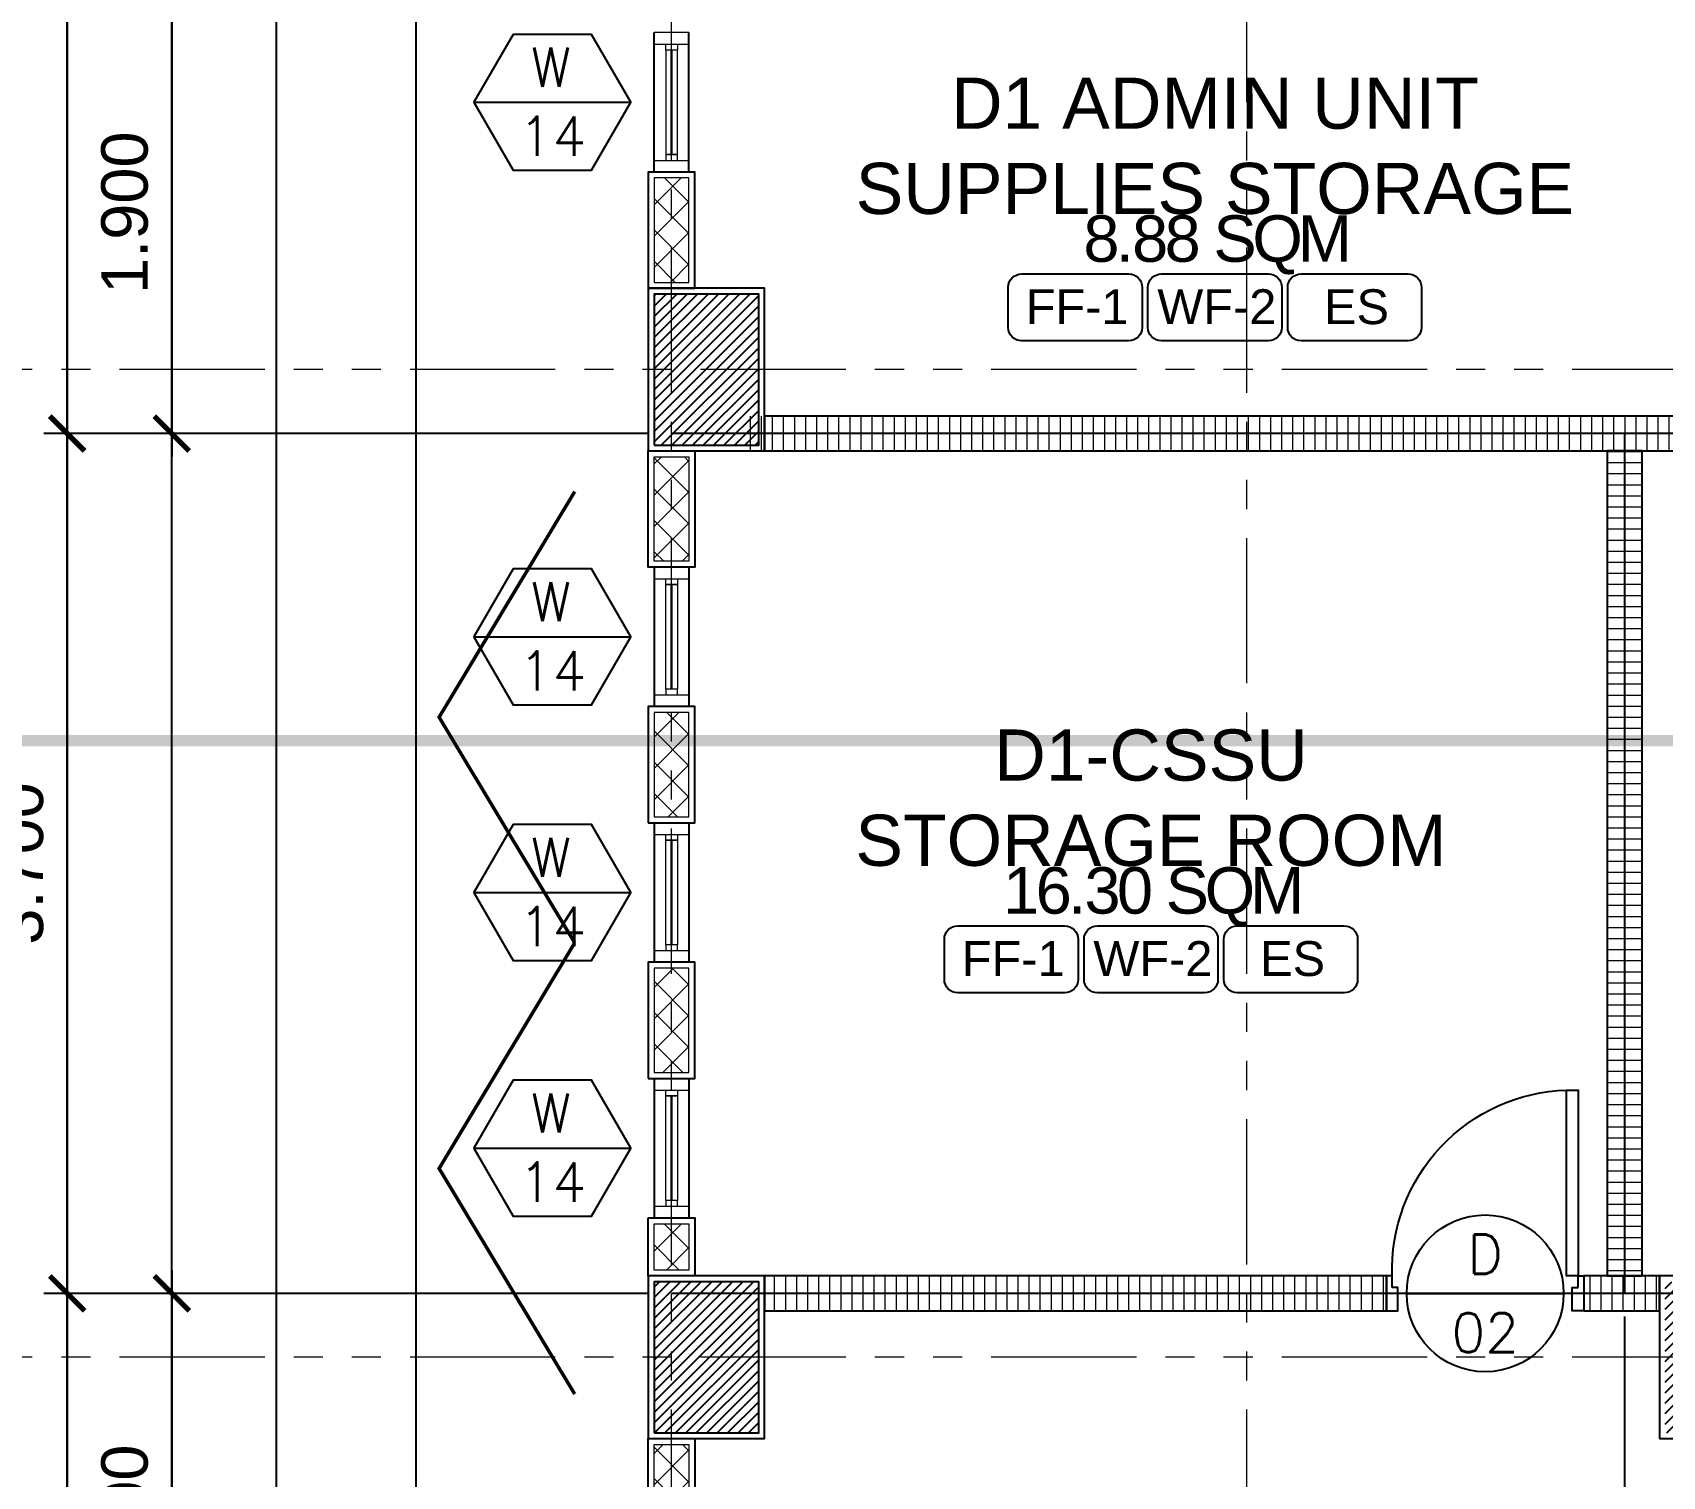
# Model space of a CAD drawing. Header units: metres. Extents: x -12400 to 1, y 0 to 106422.
# Drawn here: x -12165.7 to -12158.69, y 106393.06 to 106399.27 of the extents above; entities that cross this region are included whole.
import ezdxf
from ezdxf.enums import TextEntityAlignment as Align

# ---------------------------------------------------------------- set-up
doc = ezdxf.new("R2010")
doc.units = ezdxf.units.M
doc.header["$PDMODE"] = 35
doc.linetypes.add('CENTER', pattern=[2, 1.25, -0.25, 0.25, -0.25])
doc.linetypes.add('PHANTOM2', pattern=[1.25, 0.625, -0.125, 0.125, -0.125, 0.125, -0.125])
for name, color, linetype, lineweight in [('.3', 6, 'Continuous', 30), ('0.1', 1, 'Continuous', 9), ('0.20', 2, 'Continuous', 20), ('A-DIM-100', 8, 'Continuous', 0), ('DIM 001', 251, 'Continuous', 13), ('HATCH', 250, 'Continuous', 5), ('W', 140, 'Continuous', 80)]:
    doc.layers.add(name, color=color, linetype=linetype, lineweight=lineweight)
for name, color, linetype in [('1AR', 1, 'Continuous'), ('FIXTURE', 35, 'Continuous'), ('SCH-DOOR', 23, 'Continuous'), ('SCH-FLR', 224, 'Continuous'), ('SCH-WIND', 181, 'Continuous'), ('stone', 15, 'Continuous'), ('txt', 2, 'Continuous'), ('WALL', 7, 'Continuous'), ('WINDOW', 1, 'Continuous')]:
    doc.layers.add(name, color=color, linetype=linetype)
doc.layers.add('GUIDELINES', color=206, linetype='Continuous', plot=False)
doc.styles.add('arial', font='arial.ttf')
doc.styles.add('Arial-Bold', font='arial.ttf')
doc.styles.add('DIMTXT-100', font='arial.ttf')
doc.styles.add('swis721', font='swiss.ttf')
doc.styles.add('T-0.15', font='romans.shx', dxfattribs={"height": 0.15})
doc.dimstyles.new('D-100', dxfattribs={"dimtxt": 0.2, "dimasz": 0.15, "dimexe": 0.1, "dimexo": 0.1, "dimgap": 0.1, "dimtad": 1, "dimdec": 3, "dimzin": 4, "dimdsep": 46, "dimtxsty": 'DIMTXT-100', "dimblk": 'ARCHTICK', "dimcen": 0.2, "dimdle": 0.1, "dimclrd": 8, "dimclre": 8, "dimclrt": 2, "dimadec": 0, "dimazin": 1, "dimtfac": 1, "dimtdec": 3, "dimtofl": 0, "dimtmove": 2, "dimatfit": 3, "dimfxl": 1, "dimarcsym": 0})
doc.dimstyles.new('DIM 200', dxfattribs={"dimtxt": 200, "dimasz": 1, "dimexe": 0, "dimexo": 40, "dimgap": 50, "dimtad": 1, "dimtoh": 1, "dimdec": 0, "dimlfac": 2, "dimtxsty": 'swis721', "dimblk": 'CIR', "dimcen": 0, "dimclrd": 155, "dimclre": 155, "dimclrt": 4, "dimadec": 0, "dimazin": 0, "dimtfac": 1, "dimtdec": 0, "dimtix": 1, "dimtmove": 1, "dimatfit": 3, "dimldrblk": 'CIR', "dimfxl": 0, "dimarcsym": 0})

# ---------------------------------------------------------------- blocks, each defined once
blk = doc.blocks.new('CIR')
at = {"color": 4}
blk.add_circle((0, 0), 50, dxfattribs=at)
blk = doc.blocks.new('D-TAG')
at = {"layer": 'SCH-DOOR'}
blk.add_line((-0.2999999999883585, 0), (0.2999999999883585, 0), dxfattribs=at)
blk.add_circle((0, 5.821121362714621e-11), 0.3, dxfattribs=at)
at = {"layer": 'SCH-DOOR', "color": 2, "style": 'T-0.15'}
for tag, p in [('D-TAG', (-7.105427357601002e-14, 0.150000000029106)), ('D-NO', (-7.105427357601002e-14, -0.1499999999709054))]:
    blk.add_attdef(tag, text='', height=0.15, dxfattribs=at).set_placement(p, align=Align.MIDDLE_CENTER)
blk = doc.blocks.new('_ArchTick')
at = {"color": 0, "linetype": 'ByBlock', "const_width": 0.15}
blk.add_lwpolyline([(-0.5, -0.5), (0.5, 0.5)], dxfattribs=at)
blk = doc.blocks.new('*D123')
at = {"layer": 'DEFPOINTS', "color": 0, "transparency": 16777216}
for p in [(-12162.95441529414, 106407.0702236537), (-12166.00441529417, 106388.5702236537), (-12162.95441529414, 106388.5702236537)]:
    blk.add_point(p, dxfattribs=at)
at = {"layer": 'DIM 001', "color": 8, "lineweight": -2, "transparency": 16777216}
for p, q in [((-12166.00441529417, 106407.1702236538), (-12166.00441529417, 106388.4702236537)), ((-12163.05441529414, 106407.0702236537), (-12166.10441529417, 106407.0702236537)), ((-12163.05441529414, 106388.5702236537), (-12166.10441529417, 106388.5702236537))]:
    blk.add_line(p, q, dxfattribs=at)
at = {"layer": 'DIM 001', "color": 8, "lineweight": -2, "transparency": 16777216, "xscale": 0.15, "yscale": 0.15, "zscale": 0.15}
for p, rotation in [((-12166.00441529417, 106407.0702236537), 90), ((-12166.00441529417, 106388.5702236537), 270)]:
    blk.add_blockref('_ArchTick', p, dxfattribs=dict(at, rotation=rotation))
at = {"layer": 'DIM 001', "color": 2, "transparency": 16777216, "insert": (-12166.20652989168, 106397.8202236537), "char_height": 0.2, "attachment_point": 5, "rotation": 90, "style": 'DIMTXT-100'}
blk.add_mtext('18.500', dxfattribs=at)
blk = doc.blocks.new('*D126')
at = {"layer": 'DEFPOINTS', "color": 0, "transparency": 16777216}
for p in [(-12162.95441529414, 106401.7952236538), (-12165.55441529419, 106397.5452236538), (-12162.95441529414, 106397.5452236538)]:
    blk.add_point(p, dxfattribs=at)
at = {"layer": 'DIM 001', "color": 8, "lineweight": -2, "transparency": 16777216}
for p, q in [((-12165.55441529419, 106401.8952236538), (-12165.55441529419, 106397.4452236537)), ((-12163.05441529414, 106401.7952236538), (-12165.65441529419, 106401.7952236538)), ((-12163.05441529414, 106397.5452236538), (-12165.65441529419, 106397.5452236538))]:
    blk.add_line(p, q, dxfattribs=at)
at = {"layer": 'DIM 001', "color": 8, "lineweight": -2, "transparency": 16777216, "xscale": 0.15, "yscale": 0.15, "zscale": 0.15}
for p, rotation in [((-12165.55441529419, 106401.7952236538), 90), ((-12165.55441529419, 106397.5452236538), 270)]:
    blk.add_blockref('_ArchTick', p, dxfattribs=dict(at, rotation=rotation))
at = {"layer": 'DIM 001', "color": 2, "transparency": 16777216, "insert": (-12165.7565298917, 106399.6702236537), "char_height": 0.2, "attachment_point": 5, "rotation": 90, "style": 'DIMTXT-100'}
blk.add_mtext('4.250', dxfattribs=at)
blk = doc.blocks.new('*D127')
at = {"layer": 'DEFPOINTS', "color": 0, "transparency": 16777216}
for p in [(-12162.95441529414, 106397.5452236538), (-12165.55441529419, 106393.8452236537), (-12162.95441529414, 106393.8452236537)]:
    blk.add_point(p, dxfattribs=at)
at = {"layer": 'DIM 001', "color": 8, "lineweight": -2, "transparency": 16777216}
for p, q in [((-12165.55441529419, 106397.6452236538), (-12165.55441529419, 106393.7452236537)), ((-12163.05441529414, 106397.5452236538), (-12165.6544152942, 106397.5452236538)), ((-12163.05441529414, 106393.8452236537), (-12165.6544152942, 106393.8452236537))]:
    blk.add_line(p, q, dxfattribs=at)
at = {"layer": 'DIM 001', "color": 8, "lineweight": -2, "transparency": 16777216, "xscale": 0.15, "yscale": 0.15, "zscale": 0.15}
for p, rotation in [((-12165.55441529419, 106397.5452236538), 90), ((-12165.55441529419, 106393.8452236537), 270)]:
    blk.add_blockref('_ArchTick', p, dxfattribs=dict(at, rotation=rotation))
at = {"layer": 'DIM 001', "color": 2, "transparency": 16777216, "insert": (-12165.75659810453, 106395.6952236537), "char_height": 0.2, "attachment_point": 5, "rotation": 90, "style": 'DIMTXT-100'}
blk.add_mtext('3.700', dxfattribs=at)
blk = doc.blocks.new('*D128')
at = {"layer": 'DEFPOINTS', "color": 0, "transparency": 16777216}
for p in [(-12162.95441529414, 106393.8452236537), (-12165.5544152942, 106388.5702236537), (-12162.95441529414, 106388.5702236537)]:
    blk.add_point(p, dxfattribs=at)
at = {"layer": 'DIM 001', "color": 8, "lineweight": -2, "transparency": 16777216}
for p, q in [((-12165.5544152942, 106393.9452236537), (-12165.5544152942, 106388.4702236537)), ((-12163.05441529414, 106393.8452236537), (-12165.6544152942, 106393.8452236537)), ((-12163.05441529414, 106388.5702236537), (-12165.6544152942, 106388.5702236537))]:
    blk.add_line(p, q, dxfattribs=at)
at = {"layer": 'DIM 001', "color": 8, "lineweight": -2, "transparency": 16777216, "xscale": 0.15, "yscale": 0.15, "zscale": 0.15}
for p, rotation in [((-12165.5544152942, 106393.8452236537), 90), ((-12165.5544152942, 106388.5702236537), 270)]:
    blk.add_blockref('_ArchTick', p, dxfattribs=dict(at, rotation=rotation))
at = {"layer": 'DIM 001', "color": 2, "transparency": 16777216, "insert": (-12165.75652989171, 106391.2077236537), "char_height": 0.2, "attachment_point": 5, "rotation": 90, "style": 'DIMTXT-100'}
blk.add_mtext('5.275', dxfattribs=at)
blk = doc.blocks.new('*D130')
at = {"layer": 'DEFPOINTS', "color": 0, "transparency": 16777216}
for p in [(-12162.95441529408, 106399.4452236537), (-12165.10441529418, 106397.5452236538), (-12162.95441529414, 106397.5452236538)]:
    blk.add_point(p, dxfattribs=at)
at = {"layer": 'DIM 001', "color": 8, "lineweight": -2, "transparency": 16777216}
for p, q in [((-12165.10441529418, 106399.5452236538), (-12165.10441529418, 106397.4452236537)), ((-12163.05441529408, 106399.4452236537), (-12165.20441529418, 106399.4452236537)), ((-12163.05441529414, 106397.5452236538), (-12165.20441529418, 106397.5452236538))]:
    blk.add_line(p, q, dxfattribs=at)
at = {"layer": 'DIM 001', "color": 8, "lineweight": -2, "transparency": 16777216, "xscale": 0.15, "yscale": 0.15, "zscale": 0.15}
for p, rotation in [((-12165.10441529418, 106399.4452236537), 90), ((-12165.10441529418, 106397.5452236538), 270)]:
    blk.add_blockref('_ArchTick', p, dxfattribs=dict(at, rotation=rotation))
at = {"layer": 'DIM 001', "color": 2, "transparency": 16777216, "insert": (-12165.30652989169, 106398.4952236537), "char_height": 0.2, "attachment_point": 5, "rotation": 90, "style": 'DIMTXT-100'}
blk.add_mtext('1.900', dxfattribs=at)
blk = doc.blocks.new('*D131')
at = {"layer": 'DEFPOINTS', "color": 0, "transparency": 16777216}
for p in [(-12162.95441529414, 106393.8452236537), (-12165.10441529417, 106391.8452236537), (-12155.65441529414, 106391.8452236537)]:
    blk.add_point(p, dxfattribs=at)
at = {"layer": 'DIM 001', "color": 8, "lineweight": -2, "transparency": 16777216}
for p, q in [((-12165.10441529417, 106393.9452236537), (-12165.10441529417, 106391.7452236537)), ((-12163.05441529414, 106393.8452236537), (-12165.20441529417, 106393.8452236537)), ((-12155.75441529414, 106391.8452236537), (-12165.20441529417, 106391.8452236537))]:
    blk.add_line(p, q, dxfattribs=at)
at = {"layer": 'DIM 001', "color": 8, "lineweight": -2, "transparency": 16777216, "xscale": 0.15, "yscale": 0.15, "zscale": 0.15}
for p, rotation in [((-12165.10441529417, 106393.8452236537), 90), ((-12165.10441529417, 106391.8452236537), 270)]:
    blk.add_blockref('_ArchTick', p, dxfattribs=dict(at, rotation=rotation))
at = {"layer": 'DIM 001', "color": 2, "transparency": 16777216, "insert": (-12165.30652989168, 106392.8452236537), "char_height": 0.2, "attachment_point": 5, "rotation": 90, "style": 'DIMTXT-100'}
blk.add_mtext('2.000', dxfattribs=at)
blk = doc.blocks.new('*D141')
at = {"layer": 'DEFPOINTS', "color": 0, "transparency": 16777216}
for p in [(-12158.85441529414, 106393.8452236537), (-12162.95441529414, 106388.5702236537), (-12158.85441529414, 106385.3202236537)]:
    blk.add_point(p, dxfattribs=at)
at = {"layer": 'DIM 001', "color": 8, "lineweight": -2, "transparency": 16777216}
for p, q in [((-12158.85441529414, 106393.7452236537), (-12158.85441529414, 106385.2202236537)), ((-12162.95441529414, 106388.4702236537), (-12162.95441529414, 106385.2202236537)), ((-12163.05441529414, 106385.3202236537), (-12158.75441529414, 106385.3202236537))]:
    blk.add_line(p, q, dxfattribs=at)
at = {"layer": 'DIM 001', "color": 8, "lineweight": -2, "transparency": 16777216, "xscale": 0.15, "yscale": 0.15, "zscale": 0.15, "rotation": 180}
blk.add_blockref('_ArchTick', (-12162.95441529414, 106385.3202236537), dxfattribs=at)
at = {"layer": 'DIM 001', "color": 8, "lineweight": -2, "transparency": 16777216, "xscale": 0.15, "yscale": 0.15, "zscale": 0.15}
blk.add_blockref('_ArchTick', (-12158.85441529414, 106385.3202236537), dxfattribs=at)
at = {"layer": 'DIM 001', "color": 2, "transparency": 16777216, "insert": (-12160.90441529414, 106385.5223382512), "char_height": 0.2, "attachment_point": 5, "style": 'DIMTXT-100'}
blk.add_mtext('4.100', dxfattribs=at)
blk = doc.blocks.new('*D142')
at = {"layer": 'DEFPOINTS', "color": 0, "transparency": 16777216}
for p in [(-12158.85441529414, 106393.8452236537), (-12155.65441529414, 106391.8452236537), (-12155.65441529414, 106385.3202236537)]:
    blk.add_point(p, dxfattribs=at)
at = {"layer": 'DIM 001', "color": 8, "lineweight": -2, "transparency": 16777216}
for p, q in [((-12158.85441529414, 106393.7452236537), (-12158.85441529414, 106385.2202236537)), ((-12155.65441529414, 106391.7452236537), (-12155.65441529414, 106385.2202236537)), ((-12158.95441529414, 106385.3202236537), (-12155.55441529414, 106385.3202236537))]:
    blk.add_line(p, q, dxfattribs=at)
at = {"layer": 'DIM 001', "color": 8, "lineweight": -2, "transparency": 16777216, "xscale": 0.15, "yscale": 0.15, "zscale": 0.15, "rotation": 180}
blk.add_blockref('_ArchTick', (-12158.85441529414, 106385.3202236537), dxfattribs=at)
at = {"layer": 'DIM 001', "color": 8, "lineweight": -2, "transparency": 16777216, "xscale": 0.15, "yscale": 0.15, "zscale": 0.15}
blk.add_blockref('_ArchTick', (-12155.65441529414, 106385.3202236537), dxfattribs=at)
at = {"layer": 'DIM 001', "color": 2, "transparency": 16777216, "insert": (-12157.25441529414, 106385.5224064641), "char_height": 0.2, "attachment_point": 5, "style": 'DIMTXT-100'}
blk.add_mtext('3.200', dxfattribs=at)
blk = doc.blocks.new('A$C5BEE79EC')
at = {"layer": 'FIXTURE', "color": 3}
for points in [[(-0.1000000000003638, 0.8250000000008413), (-0.1500000000000909, 0.8250000000008413), (-0.1500000000000909, 0.850000000001387), (0, 0.850000000001387), (0, 0.8000000000002956), (-0.1000000000003638, 0.8000000000002956), (-0.1000000000003638, 0.8250000000008413)], [(-0.1000000000003638, 0.0250000000005457), (-0.1500000000000909, 0.0250000000005457), (-0.1500000000000909, 0), (0, 0), (0, 0.05000000000109139), (-0.1000000000003638, 0.05000000000109139), (-0.1000000000003638, 0.0250000000005457)]]:
    blk.add_lwpolyline(points, dxfattribs=at)
at = {"layer": 'FIXTURE', "color": 2, "ltscale": 0.3}
blk.add_lwpolyline([(-0.1500000000000909, 0.0250000000005457), (-0.1500000000000909, 0.0750000000007276), (-0.9500000000003865, 0.0750000000007276), (-0.9500000000003865, 0.0250000000005457)], close=True, dxfattribs=at)
at = {"layer": 'FIXTURE', "color": 1}
blk.add_arc((-0.1750000000002387, 0.05000000000063665), 0.7754031209637504, 88.15238973399559, 178.1523897339972, dxfattribs=at)
blk = doc.blocks.new('*U89')
at = {"layer": 'HATCH'}
h = blk.add_hatch(dxfattribs=at)
h.set_pattern_fill('ANSI31', color=256, scale=0.015, angle=45)
h.set_pattern_definition([(90, (12091.5991910285, -106406.4165946045), (-0.04762500000000001, 0), [])])
h.paths.add_polyline_path([(3.469446951953614e-18, -1.387778780781446e-17), (0.3249999999898136, 1.387778780781446e-17), (0.3249999999898137, 0.1499999999796273), (0, 0.1499999999796273)])
at = {"color": 3}
blk.add_lwpolyline([(0.3249999999898137, 0), (0.3249999999898137, 0.1499999999796273), (0, 0.1499999999796273), (0, 0)], close=True, dxfattribs=at)
blk = doc.blocks.new('*U1546')
at = {"layer": 'HATCH'}
h = blk.add_hatch(dxfattribs=at)
h.set_pattern_fill('ANSI37', color=256, scale=0.03, angle=-180)
h.set_pattern_definition([(225, (-0.587500000060684, 0), (0.06735192090801863, -0.06735192090801868), []), (314.9999999999999, (-0.587500000060684, 0), (0.06735192090801868, 0.06735192090801861), [])])
h.paths.add_polyline_path([(0.02500000000873115, 0.1749999999883585), (0.02500000000873115, 0.02499999999417923), (0.4749999999447729, 0.02499999999417923), (0.4749999999447729, 0.1749999999883585)])
blk.add_lwpolyline([(0, 0.1999999999825377), (0, 0), (0.4999999999389521, 0), (0.4999999999389521, 0.1999999999825377)], close=True)
blk.add_lwpolyline([(0.02500000000873115, 0.1749999999883585), (0.02500000000873115, 0.02499999999417923), (0.4749999999447729, 0.02499999999417923), (0.4749999999447729, 0.1749999999883585)], close=True, dxfattribs=at)
blk = doc.blocks.new('*U87')
at = {"layer": 'HATCH'}
h = blk.add_hatch(dxfattribs=at)
h.set_pattern_fill('ANSI31', color=256, scale=0.015, angle=45)
h.set_pattern_definition([(90, (12094.82419102851, -106406.4165946045), (-0.04762500000000001, 0), [])])
h.paths.add_polyline_path([(0, 0.1499999999796273), (0, -1.387778780781446e-17), (3.55000000000655, -1.387778780781446e-17), (3.55000000000655, 0.1499999999796273)])
at = {"color": 3}
blk.add_lwpolyline([(3.55000000000655, 0), (3.55000000000655, 0.1499999999796273), (0, 0.1499999999796273), (0, 0)], close=True, dxfattribs=at)
blk = doc.blocks.new('*U1976')
at = {"layer": 'HATCH'}
h = blk.add_hatch(dxfattribs=at)
h.set_pattern_fill('ANSI31', color=256, scale=0.015, angle=45)
h.set_pattern_definition([(90, (12098.27419102851, -106406.4165946045), (-0.04762500000000001, 0), [])])
h.paths.add_polyline_path([(-0.08749999999599822, 0.1499999999796273), (-0.08749999999599822, 0), (7.000000000003638, 0), (7.000000000003638, 0.1499999999796273)])
at = {"color": 3}
blk.add_lwpolyline([(7.000000000003638, 0), (7.000000000003638, 0.1499999999796273), (0, 0.1499999999796273), (0, 0)], close=True, dxfattribs=at)
blk = doc.blocks.new('*U88')
at = {"layer": 'HATCH'}
h = blk.add_hatch(dxfattribs=at)
h.set_pattern_fill('ANSI31', color=256, scale=0.015, angle=45)
h.set_pattern_definition([(90, (12093.94919102851, -106406.4165946045), (-0.04762500000000001, 0), [])])
h.paths.add_polyline_path([(0, 0.1499999999796273), (0, 0), (2.675000000008367, 0), (2.675000000008367, 0.1499999999796273)])
at = {"color": 3}
blk.add_lwpolyline([(2.675000000008367, 0), (2.675000000008367, 0.1499999999796273), (0, 0.1499999999796273), (0, 0)], close=True, dxfattribs=at)
blk = doc.blocks.new('*U255')
at = {"layer": 'HATCH'}
h = blk.add_hatch(dxfattribs=at)
h.set_pattern_fill('ANSI37', color=256, scale=0.03, angle=-180)
h.set_pattern_definition([(225, (-0.8375000000522377, 0), (0.06735192090801863, -0.06735192090801868), []), (314.9999999999999, (-0.8375000000522377, 0), (0.06735192090801868, 0.06735192090801861), [])])
h.paths.add_polyline_path([(0.02500000000873115, 0.1749999999883585), (0.02500000000873115, 0.02499999999417923), (0.2249999999532191, 0.02499999999417923), (0.2249999999532191, 0.1749999999883585)])
blk.add_lwpolyline([(0, 0.1999999999825377), (0, 0), (0.2499999999473984, 0), (0.2499999999473984, 0.1999999999825377)], close=True)
blk.add_lwpolyline([(0.02500000000873115, 0.1749999999883585), (0.02500000000873115, 0.02499999999417923), (0.2249999999532191, 0.02499999999417923), (0.2249999999532191, 0.1749999999883585)], close=True, dxfattribs=at)
blk = doc.blocks.new('*U1724')
at = {"layer": 'HATCH'}
h = blk.add_hatch(dxfattribs=at)
h.set_pattern_fill('ANSI37', color=256, scale=0.03, angle=-180)
h.set_pattern_definition([(225, (-0.7750000000112103, 0), (0.06735192090801863, -0.06735192090801868), []), (314.9999999999999, (-0.7750000000112103, 0), (0.06735192090801868, 0.06735192090801861), [])])
h.paths.add_polyline_path([(0.02500000000873115, 0.1749999999883585), (0.02500000000873115, 0.02499999999417923), (0.2874999999942466, 0.02499999999417923), (0.2874999999942466, 0.1749999999883585)])
blk.add_lwpolyline([(0, 0.1999999999825377), (0, 0), (0.3124999999884258, 0), (0.3124999999884258, 0.1999999999825377)], close=True)
blk.add_lwpolyline([(0.02500000000873115, 0.1749999999883585), (0.02500000000873115, 0.02499999999417923), (0.2874999999942466, 0.02499999999417923), (0.2874999999942466, 0.1749999999883585)], close=True, dxfattribs=at)
blk = doc.blocks.new('2FCOLUMNS')
h = blk.add_hatch()
h.set_pattern_fill('ANSI31', color=8, scale=0.01)
h.set_pattern_definition([(45, (12128.21296792571, -106237.5702236537), (-0.02245064030267288, 0.02245064030267288), [])])
h.paths.add_polyline_path([(0.02499999999599822, 18.02499999999418), (0.4749999999967258, 18.02499999999418), (0.4749999999967258, 18.67500000000291), (0.02499999999599822, 18.67500000000291)])
h.paths.add_polyline_path([(4.924999999997453, 18.67500000000291), (4.924999999997453, 18.22499999999127), (4.274999999997817, 18.22499999999127), (4.274999999997817, 18.67500000000291)])
h.paths.add_polyline_path([(9.174999999997453, 18.02499999999418), (8.724999999996726, 18.02499999999418), (8.724999999996726, 18.67500000000291), (9.174999999997453, 18.67500000000291)])
h.paths.add_polyline_path([(13.42499999999745, 17.52499999999418), (13.42499999999745, 17.97500000000582), (12.77499999999782, 17.97500000000582), (12.77499999999782, 17.52499999999418)])
h.paths.add_polyline_path([(17.024999999996, 18.02499999999418), (17.47499999999673, 18.02499999999418), (17.47499999999673, 18.67500000000291), (17.024999999996, 18.67500000000291)])
h.paths.add_polyline_path([(21.274999999996, 18.67500000000291), (21.274999999996, 18.22499999999127), (21.92499999999563, 18.22499999999127), (21.92499999999563, 18.67500000000291)])
h.paths.add_polyline_path([(26.17499999999563, 18.02499999999418), (25.72499999999491, 18.02499999999418), (25.72499999999491, 18.67500000000291), (26.17499999999563, 18.67500000000291)])
h.paths.add_polyline_path([(26.17499999999563, 13.27499999999418), (25.72499999999491, 13.27499999999418), (25.72499999999491, 13.92500000000291), (26.17499999999563, 13.92500000000291)])
h.paths.add_polyline_path([(21.37499999999636, 13.27499999999418), (21.82499999999709, 13.27499999999418), (21.82499999999709, 13.92500000000291), (21.37499999999636, 13.92500000000291)])
h.paths.add_polyline_path([(17.024999999996, 13.27499999999418), (17.47499999999673, 13.27499999999418), (17.47499999999673, 13.92500000000291), (17.024999999996, 13.92500000000291)])
h.paths.add_polyline_path([(12.92499999999563, 13.27499999999418), (13.32499999999709, 13.27499999999418), (13.32499999999709, 13.67500000000291), (12.92499999999563, 13.67500000000291)])
h.paths.add_polyline_path([(9.174999999997453, 13.27499999999418), (8.724999999996726, 13.27499999999418), (8.724999999996726, 13.92500000000291), (9.174999999997453, 13.92500000000291)])
h.paths.add_polyline_path([(4.82499999999709, 13.27499999999418), (4.374999999996362, 13.27499999999418), (4.374999999996362, 13.92500000000291), (4.82499999999709, 13.92500000000291)])
h.paths.add_polyline_path([(0.02499999999599822, 13.27499999999418), (0.4749999999967258, 13.27499999999418), (0.4749999999967258, 13.92500000000291), (0.02499999999599822, 13.92500000000291)])
h.paths.add_polyline_path([(0.02499999999599822, 9.02499999999418), (0.4749999999967258, 9.02499999999418), (0.4749999999967258, 9.67500000000291), (0.02499999999599822, 9.67500000000291)])
h.paths.add_polyline_path([(9.174999999997453, 9.02499999999418), (8.724999999996726, 9.02499999999418), (8.724999999996726, 9.67500000000291), (9.174999999997453, 9.67500000000291)])
h.paths.add_polyline_path([(17.024999999996, 9.02499999999418), (17.47499999999673, 9.02499999999418), (17.47499999999673, 9.67500000000291), (17.024999999996, 9.67500000000291)])
h.paths.add_polyline_path([(26.17499999999563, 9.02499999999418), (25.72499999999491, 9.02499999999418), (25.72499999999491, 9.67500000000291), (26.17499999999563, 9.67500000000291)])
h.paths.add_polyline_path([(26.17499999999563, 4.774999999994179), (25.72499999999491, 4.774999999994179), (25.72499999999491, 5.42500000000291), (26.17499999999563, 5.42500000000291)])
h.paths.add_polyline_path([(21.82499999999709, 4.774999999994179), (21.37499999999636, 4.774999999994179), (21.37499999999636, 5.42500000000291), (21.82499999999709, 5.42500000000291)])
h.paths.add_polyline_path([(17.024999999996, 4.774999999994179), (17.47499999999673, 4.774999999994179), (17.47499999999673, 5.42500000000291), (17.024999999996, 5.42500000000291)])
h.paths.add_polyline_path([(13.32499999999709, 4.774999999994179), (12.87499999999636, 4.774999999994179), (12.87499999999636, 5.42500000000291), (13.32499999999709, 5.42500000000291)])
h.paths.add_polyline_path([(9.174999999997453, 4.774999999994179), (8.724999999996726, 4.774999999994179), (8.724999999996726, 5.42500000000291), (9.174999999997453, 5.42500000000291)])
h.paths.add_polyline_path([(4.374999999996362, 4.774999999994179), (4.82499999999709, 4.774999999994179), (4.82499999999709, 5.42500000000291), (4.374999999996362, 5.42500000000291)])
h.paths.add_polyline_path([(0.02499999999599822, 4.774999999994179), (0.4749999999967258, 4.774999999994179), (0.4749999999967258, 5.42500000000291), (0.02499999999599822, 5.42500000000291)])
h.paths.add_polyline_path([(0.02499999999599822, 2.25), (0.4749999999967258, 2.25), (0.4749999999967258, 2.900000000008731), (0.02499999999599822, 2.900000000008731)])
h.paths.add_polyline_path([(0.0249999999996362, 0.02499999999417923), (0.4250000000010914, 0.02499999999417923), (0.4250000000010914, 0.4250000000029104), (0.0249999999996362, 0.4250000000029104)])
h.paths.add_polyline_path([(2.899999999997817, 0.02500000000873115), (2.899999999997817, 0.4750000000203727), (2.249999999998181, 0.4750000000203727), (2.249999999998181, 0.02500000000873115)])
h.paths.add_polyline_path([(4.924999999997453, 0.02500000000873115), (4.924999999997453, 0.4750000000203727), (4.274999999997817, 0.4750000000203727), (4.274999999997817, 0.02500000000873115)])
h.paths.add_polyline_path([(9.174999999997453, 0.02500000000873115), (8.724999999996726, 0.02500000000873115), (8.724999999996726, 0.6750000000174623), (9.174999999997453, 0.6750000000174623)])
h.paths.add_polyline_path([(13.42499999999745, 1.025000000008731), (13.42499999999745, 1.475000000020373), (12.77499999999782, 1.475000000020373), (12.77499999999782, 1.025000000008731)])
h.paths.add_polyline_path([(17.024999999996, 0.02500000000873115), (17.47499999999673, 0.02500000000873115), (17.47499999999673, 0.6750000000174623), (17.024999999996, 0.6750000000174623)])
h.paths.add_polyline_path([(21.274999999996, 0.02500000000873115), (21.274999999996, 0.4750000000203727), (21.92499999999563, 0.4750000000203727), (21.92499999999563, 0.02500000000873115)])
h.paths.add_polyline_path([(26.17499999999563, 0.02500000000873115), (25.72499999999491, 0.02500000000873115), (25.72499999999491, 0.6750000000174623), (26.17499999999563, 0.6750000000174623)])
at = {"color": 7}
for points in [[(-3.637978807091713e-12, 9), (0.499999999996362, 9), (0.499999999996362, 9.69999999999709), (-3.637978807091713e-12, 9.69999999999709)], [(-3.637978807091713e-12, 4.75), (0.499999999996362, 4.75), (0.499999999996362, 5.44999999999709), (-3.637978807091713e-12, 5.44999999999709)], [(4.349999999996726, 4.75), (4.849999999996726, 4.75), (4.849999999996726, 5.44999999999709), (4.349999999996726, 5.44999999999709)]]:
    blk.add_lwpolyline(points, close=True, dxfattribs=at)
at = {"layer": 'stone', "color": 5}
for points in [[(0.02499999999599822, 9.02499999999418), (0.4749999999967258, 9.02499999999418), (0.4749999999967258, 9.67500000000291), (0.02499999999599822, 9.67500000000291)], [(0.02499999999599822, 4.774999999994179), (0.4749999999967258, 4.774999999994179), (0.4749999999967258, 5.42500000000291), (0.02499999999599822, 5.42500000000291)]]:
    blk.add_lwpolyline(points, close=True, dxfattribs=at)
blk = doc.blocks.new('FP_2F')
at = {"layer": '.3', "color": 3}
for points in [[(1.099999999982174, 11.27499999993597), (1.09999999998945, 11.72499999993306)], [(1.099999999982174, 9.425000000032014), (1.09999999998945, 8.975000000034925)], [(1.099999999982174, 8.325000000026193), (1.09999999998945, 7.875000000029104)], [(1.099999999982174, 7.225000000034925), (1.09999999998945, 6.775000000023283)]]:
    blk.add_lwpolyline(points, dxfattribs=at)
at = {"layer": '0.20'}
for points in [[(1.024999999983265, 11.7999999999447), (1.024999999983265, 11.74999999994179), (1.174999999982901, 11.74999999994179), (1.174999999982901, 11.7999999999447)], [(1.074999999982538, 11.72499999993306), (1.074999999982538, 11.74999999994179), (1.124999999983629, 11.74999999994179), (1.124999999983629, 11.72499999993306)], [(1.024999999983265, 11.19999999993888), (1.024999999983265, 11.24999999994179), (1.174999999982901, 11.24999999994179), (1.174999999982901, 11.19999999993888)], [(1.074999999982538, 11.27499999993597), (1.074999999982538, 11.24999999994179), (1.124999999983629, 11.24999999994179), (1.124999999983629, 11.27499999993597)], [(1.024999999983265, 9.500000000029104), (1.024999999983265, 9.450000000026193), (1.174999999982901, 9.450000000026193), (1.174999999982901, 9.500000000029104)], [(1.074999999982538, 9.425000000032014), (1.074999999982538, 9.450000000026193), (1.124999999983629, 9.450000000026193), (1.124999999983629, 9.425000000032014)], [(1.074999999982538, 8.975000000034925), (1.074999999982538, 8.950000000026193), (1.124999999983629, 8.950000000026193), (1.124999999983629, 8.975000000034925)], [(1.024999999983265, 8.900000000023283), (1.024999999983265, 8.950000000026193), (1.174999999982901, 8.950000000026193), (1.174999999982901, 8.900000000023283)], [(1.024999999983265, 8.400000000023283), (1.024999999983265, 8.350000000034925), (1.174999999982901, 8.350000000034925), (1.174999999982901, 8.400000000023283)], [(1.074999999982538, 8.325000000026193), (1.074999999982538, 8.350000000034925), (1.124999999983629, 8.350000000034925), (1.124999999983629, 8.325000000026193)], [(1.074999999982538, 7.875000000029104), (1.074999999982538, 7.850000000034925), (1.124999999983629, 7.850000000034925), (1.124999999983629, 7.875000000029104)], [(1.024999999983265, 7.800000000032014), (1.024999999983265, 7.850000000034925), (1.174999999982901, 7.850000000034925), (1.174999999982901, 7.800000000032014)], [(1.024999999983265, 7.300000000032014), (1.024999999983265, 7.250000000029104), (1.174999999982901, 7.250000000029104), (1.174999999982901, 7.300000000032014)], [(1.074999999982538, 7.225000000034925), (1.074999999982538, 7.250000000029104), (1.124999999983629, 7.250000000029104), (1.124999999983629, 7.225000000034925)], [(1.024999999983265, 6.700000000026193), (1.024999999983265, 6.750000000029104), (1.174999999982901, 6.750000000029104), (1.174999999982901, 6.700000000026193)], [(1.074999999982538, 6.775000000023283), (1.074999999982538, 6.750000000029104), (1.124999999983629, 6.750000000029104), (1.124999999983629, 6.775000000023283)]]:
    blk.add_lwpolyline(points, close=True, dxfattribs=at)
at = {"layer": '0.20', "color": 8}
for points in [[(1.074999999982538, 11.72499999993306), (1.074999999982538, 11.27499999993597), (1.124999999983629, 11.27499999993597), (1.124999999983629, 11.72499999993306)], [(1.074999999982538, 8.975000000034925), (1.074999999982538, 9.425000000032014), (1.124999999983629, 9.425000000032014), (1.124999999983629, 8.975000000034925)], [(1.074999999982538, 7.875000000029104), (1.074999999982538, 8.325000000026193), (1.124999999983629, 8.325000000026193), (1.124999999983629, 7.875000000029104)], [(1.074999999982538, 6.775000000023283), (1.074999999982538, 7.225000000034925), (1.124999999983629, 7.225000000034925), (1.124999999983629, 6.775000000023283)]]:
    blk.add_lwpolyline(points, close=True, dxfattribs=at)
at = {"layer": '1AR', "color": 1}
blk.add_lwpolyline([(10.20000000000073, 19.69999999996799), (10.20000000000073, 20.69999999996799), (0, 20.69999999996799), (0, -1.455191522836685e-11), (10.20000000000255, -1.455191522836685e-11), (10.19999999999709, 1.000000000116415)], dxfattribs=at)
at = {"layer": 'FIXTURE', "const_width": 0.015}
for points in [[(0.6833166980322858, 9.824999999953434), (0.09999999942010618, 8.854197986758663), (0.6833166980322858, 7.883395973549341)], [(0.6833166980322858, 7.883395973549341), (0.09999999942010618, 6.91259396035457), (0.6833166980322858, 5.941791947145248)]]:
    blk.add_lwpolyline(points, dxfattribs=at)
at = {"layer": 'GUIDELINES'}
blk.add_line((10.125, 10.07499999999709), (1.100000000000364, 10.07499999999709), dxfattribs=at)
for points in [[(5.200000000000728, 10.07499999999709), (5.200000000000728, 6.374999999985448)], [(8.400000000001455, 6.374999999985448), (1.100000000000364, 6.374999999985448)]]:
    blk.add_lwpolyline(points, dxfattribs=at)
at = {"layer": 'WINDOW'}
for p, q in [((1.024999999983265, 11.19999999993888), (1.024999999983265, 11.7999999999447)), ((1.174999999982901, 11.19999999993888), (1.174999999982901, 11.7999999999447)), ((1.024999999983265, 9.500000000029104), (1.024999999983265, 8.900000000023283)), ((1.174999999982901, 9.500000000029104), (1.174999999982901, 8.900000000023283)), ((1.024999999983265, 8.400000000023283), (1.024999999983265, 7.800000000032014)), ((1.174999999982901, 8.400000000023283), (1.174999999982901, 7.800000000032014)), ((1.024999999983265, 7.300000000032014), (1.024999999983265, 6.700000000026193)), ((1.174999999982901, 7.300000000032014), (1.174999999982901, 6.700000000026193))]:
    blk.add_line(p, q, dxfattribs=at)
for name, p in [('2FCOLUMNS', (1.000000000003638, 0.9999999999854481)), ('*U1976', (1.5, 9.999999999985448)), ('*U88', (1.5, 6.299999999988358)), ('*U89', (5.02500000001055, 6.299999999988358))]:
    blk.add_blockref(name, p)
at = {"rotation": 90}
for name, p in [('*U1546', (1.199999999982538, 10.69999999998254)), ('*U87', (5.274999999990541, 6.449999999982538)), ('*U1546', (1.199999999977081, 8.400000000023283)), ('*U1546', (1.199999999977081, 7.300000000017462))]:
    blk.add_blockref(name, p, dxfattribs=at)
at = {"xscale": -1.000000000000012, "rotation": 90}
for name, p in [('*U1546', (1.199999999982538, 9.999999999985448)), ('*U255', (1.199999999977081, 6.699999999982538)), ('*U1724', (1.199999999982538, 5.749999999985448))]:
    blk.add_blockref(name, p, dxfattribs=at)
at = {"layer": 'WALL', "xscale": -1.000000000000012, "rotation": 90}
blk.add_blockref('A$C5BEE79EC', (5.02500000001055, 6.299999999988358), dxfattribs=at)
at = {"layer": '0.1', "color": 2, "insert": (-0.1999999999970896, 10.34999999996217), "char_height": 0.22, "attachment_point": 5, "rotation": 90.00000000000018}
blk.add_mtext_dynamic_manual_height_columns('{\\Fx-hlvm1s|c0;\\W0.9;\\T0.9;\\C3;LN OF LEDGE}', width=5150.828219755791, gutter_width=1, heights=[0], dxfattribs=at)
blk = doc.blocks.new('W-TAG')
at = {"layer": 'SCH-WIND'}
blk.add_line((-0.2999999999883585, 1.4210854715202e-14), (0.2999999999883585, -1.4210854715202e-14), dxfattribs=at)
blk.add_lwpolyline([(-0.1500000000232831, 0.2598076211288429), (-0.3000000000465661, 1.4210854715202e-14), (-0.1500000000232831, -0.2598076211288429), (0.1499999999650754, -0.2598076211288429), (0.2999999999883585, -1.4210854715202e-14), (0.1499999999650754, 0.2598076211288429)], close=True, dxfattribs=at)
at = {"layer": 'SCH-WIND', "color": 2, "style": 'T-0.15'}
for tag, p in [('W-TAG', (-0.005861362880693832, 0.1346037882111908)), ('W-NO', (-1.4210854715202e-14, -0.1299038105644215))]:
    blk.add_attdef(tag, text='', height=0.15, dxfattribs=at).set_placement(p, align=Align.MIDDLE_CENTER)
blk = doc.blocks.new('GRID1')
at = {"color": 6, "linetype": 'PHANTOM2'}
for points in [[(-12160.25441529414, 106384.7702236537), (-12160.25441529414, 106412.5702236537)], [(-12157.77941529414, 106384.7702236537), (-12157.77941529414, 106412.5702236537)], [(-12130.75441529413, 106398.6202236537), (-12163.75441529414, 106398.6202236537)], [(-12130.75441529413, 106394.3702236537), (-12163.75441529414, 106394.3702236537)]]:
    blk.add_leader(points, dimstyle='DIM 200', override={"dimasz": 0.002, "dimgap": 60, "dimtad": 0}, dxfattribs=at)

msp = doc.modelspace()

# ---------------------------------------------------------------- linework, layer by layer
at = {"layer": 'GUIDELINES'}
for points in [[(-12165.55441529414, 106410.8702236537), (-12134.35441529414, 106410.8702236537), (-12134.35441529414, 106384.8702236537), (-12165.55441529414, 106384.8702236537)], [(-12165.10441529414, 106410.4202236537), (-12134.80441529414, 106410.4202236537), (-12134.80441529414, 106385.3202236537), (-12165.10441529414, 106385.3202236537)], [(-12165.10441529414, 106410.4202236537), (-12134.80441529414, 106410.4202236537), (-12134.80441529414, 106385.3202236537), (-12165.10441529414, 106385.3202236537)], [(-12164.65441529414, 106409.9702236537), (-12135.25441529414, 106409.9702236537), (-12135.25441529414, 106385.7702236537), (-12164.65441529414, 106385.7702236537)]]:
    msp.add_lwpolyline(points, close=True, dxfattribs=at)
at = {"layer": 'SCH-FLR', "color": 1}
for points in [[(-12160.98751529413, 106397.9435847648), (-12161.44831529415, 106397.9435847648, -0.414213562373095), (-12161.50591529412, 106398.0011847648), (-12161.50591529412, 106398.1739847648, -0.414213562373095), (-12161.44831529415, 106398.2315847648), (-12160.98751529413, 106398.2315847648, -0.414213562373095), (-12160.92991529412, 106398.1739847648), (-12160.92991529412, 106398.0011847648, -0.414213562373095)], [(-12160.38651529413, 106397.9435847648), (-12160.84731529415, 106397.9435847648, -0.414213562373095), (-12160.90491529412, 106398.0011847648), (-12160.90491529412, 106398.1739847648, -0.414213562373095), (-12160.84731529415, 106398.2315847648), (-12160.38651529413, 106398.2315847648, -0.414213562373095), (-12160.32891529412, 106398.1739847648), (-12160.32891529412, 106398.0011847648, -0.414213562373095)], [(-12159.78551529413, 106397.9435847648), (-12160.24631529415, 106397.9435847648, -0.414213562373095), (-12160.30391529412, 106398.0011847648), (-12160.30391529412, 106398.1739847648, -0.414213562373095), (-12160.24631529415, 106398.2315847648), (-12159.78551529413, 106398.2315847648, -0.414213562373095), (-12159.72791529412, 106398.1739847648), (-12159.72791529412, 106398.0011847648, -0.414213562373095)], [(-12161.26251529413, 106395.1387236537), (-12161.72331529416, 106395.1387236537, -0.414213562373095), (-12161.78091529412, 106395.1963236537), (-12161.78091529412, 106395.3691236537, -0.414213562373095), (-12161.72331529416, 106395.4267236537), (-12161.26251529413, 106395.4267236537, -0.414213562373095), (-12161.20491529412, 106395.3691236537), (-12161.20491529412, 106395.1963236537, -0.414213562373095)], [(-12160.66151529413, 106395.1387236537), (-12161.12231529415, 106395.1387236537, -0.414213562373095), (-12161.17991529412, 106395.1963236537), (-12161.17991529412, 106395.3691236537, -0.414213562373095), (-12161.12231529415, 106395.4267236537), (-12160.66151529413, 106395.4267236537, -0.414213562373095), (-12160.60391529412, 106395.3691236537), (-12160.60391529412, 106395.1963236537, -0.414213562373095)], [(-12160.06051529413, 106395.1387236537), (-12160.52131529415, 106395.1387236537, -0.414213562373095), (-12160.57891529412, 106395.1963236537), (-12160.57891529412, 106395.3691236537, -0.414213562373095), (-12160.52131529415, 106395.4267236537), (-12160.06051529413, 106395.4267236537, -0.414213562373095), (-12160.00291529412, 106395.3691236537), (-12160.00291529412, 106395.1963236537, -0.414213562373095)]]:
    msp.add_lwpolyline(points, format="xyb", close=True, dxfattribs=at)
at = {"layer": 'W', "linetype": 'CENTER', "ltscale": 1.2, "const_width": 0.05}
msp.add_lwpolyline([(-12167.3544152944, 106396.2235543709), (-12098.61296792597, 106396.2235543709), (-12098.61296792597, 106396.2235543709), (-12098.77290731897, 106396.2235543709)], dxfattribs=at)

# ---------------------------------------------------------------- block references
msp.add_blockref('FP_2F', (-12164.05441529414, 106387.4702236537))
at = {"layer": 'A-DIM-100'}
msp.add_blockref('GRID1', (-2.700000000000728, -0.8000000000029104), dxfattribs=at)
at = {"layer": 'SCH-WIND', "color": 2, "xscale": 1.125000000042443, "yscale": 1.125000000042443, "zscale": 1.125000000042443}
for p in [(-12163.46691529417, 106398.9702236537), (-12163.46691529417, 106396.6702236538), (-12163.46691529417, 106395.5702236537), (-12163.46691529417, 106394.4702236538)]:
    msp.add_blockref('W-TAG', p, dxfattribs=at).add_auto_attribs({'W-NO': '14', 'W-TAG': 'W'})
at = {"layer": 'SCH-WIND', "xscale": 1.125, "yscale": 1.125, "zscale": 1.125}
msp.add_blockref('D-TAG', (-12159.45441529413, 106393.8452236537), dxfattribs=at).add_auto_attribs({'D-NO': '02', 'D-TAG': 'D'})

# ---------------------------------------------------------------- texts
at = {"linetype": 'Continuous', "attachment_point": 5, "style": 'arial'}
for s, insert, char_height in [('\\pxse0.75,t28;{\\C4;D1 ADMIN UNIT\\PSUPPLIES STORAGE}', (-12160.61691529414, 106398.7815847648), 0.22), ('\\pxse0.75,t28;{\\T0.9;\\C3;8.88 SQM}', (-12160.61691529414, 106398.3565847648), 0.2), ('\\pxse0.75,t28;{\\C4;D1-CSSU \\PSTORAGE ROOM}', (-12160.89191529414, 106395.9767236537), 0.22), ('\\pxse0.75,t28;{\\T0.9;\\C3;16.30 SQM}', (-12160.89191529414, 106395.5517236537), 0.2)]:
    msp.add_mtext_dynamic_manual_height_columns(s, width=6.084194777119323, gutter_width=0.001, heights=[0], dxfattribs=dict(at, insert=insert, char_height=char_height))
at = {"layer": 'txt', "color": 6, "linetype": 'Continuous', "char_height": 0.15, "width": 0.4656548431105184, "attachment_point": 2, "style": 'Arial-Bold'}
for s, insert in [('{\\C2;FF-1}', (-12161.20979239319, 106398.1656969374)), ('{\\C2;WF-2}', (-12160.60879239318, 106398.1656969374)), ('{\\C2;ES}', (-12160.00779239318, 106398.1656969374)), ('{\\C2;FF-1}', (-12161.48479239319, 106395.3608358263)), ('{\\C2;WF-2}', (-12160.88379239319, 106395.3608358263)), ('{\\C2;ES}', (-12160.28279239319, 106395.3608358263))]:
    msp.add_mtext(s, dxfattribs=dict(at, insert=insert))

# ---------------------------------------------------------------- dimensions: what is measured, and where the dimension line sits
at = {"layer": 'DIM 001'}
for base, p1, p2, picture, middle in [((-12166.00441529417, 106388.5702236537), (-12162.95441529414, 106407.0702236537), (-12162.95441529414, 106388.5702236537), '*D123', (-12166.20652989168, 106397.8202236537)), ((-12165.55441529419, 106397.5452236538), (-12162.95441529414, 106401.7952236537), (-12162.95441529414, 106397.5452236537), '*D126', (-12165.7565298917, 106399.6702236537)), ((-12165.10441529418, 106397.5452236538), (-12162.95441529408, 106399.4452236537), (-12162.95441529414, 106397.5452236537), '*D130', (-12165.30652989169, 106398.4952236537)), ((-12165.55441529419, 106393.8452236537), (-12162.95441529414, 106397.5452236537), (-12162.95441529414, 106393.8452236537), '*D127', (-12165.75659810453, 106395.6952236537)), ((-12165.5544152942, 106388.5702236537), (-12162.95441529414, 106393.8452236537), (-12162.95441529414, 106388.5702236537), '*D128', (-12165.75652989171, 106391.2077236537)), ((-12165.10441529417, 106391.8452236537), (-12162.95441529414, 106393.8452236537), (-12155.65441529414, 106391.8452236537), '*D131', (-12165.30652989168, 106392.8452236537))]:
    dim = msp.add_linear_dim(base=base, p1=p1, p2=p2, angle=90, dimstyle='D-100', dxfattribs=at)
    dim.commit()
    dim.dimension.update_dxf_attribs({"geometry": picture, "text_midpoint": middle})
for base, p1, p2, picture, middle in [((-12158.85441529414, 106385.3202236537), (-12162.95441529414, 106388.5702236537), (-12158.85441529414, 106393.8452236537), '*D141', (-12160.90441529414, 106385.5223382512)), ((-12155.65441529414, 106385.3202236537), (-12158.85441529414, 106393.8452236537), (-12155.65441529414, 106391.8452236537), '*D142', (-12157.25441529414, 106385.5224064641))]:
    dim = msp.add_linear_dim(base=base, p1=p1, p2=p2, dimstyle='D-100', dxfattribs=at)
    dim.commit()
    dim.dimension.update_dxf_attribs({"geometry": picture, "text_midpoint": middle})

doc.saveas('drawing.dxf')
